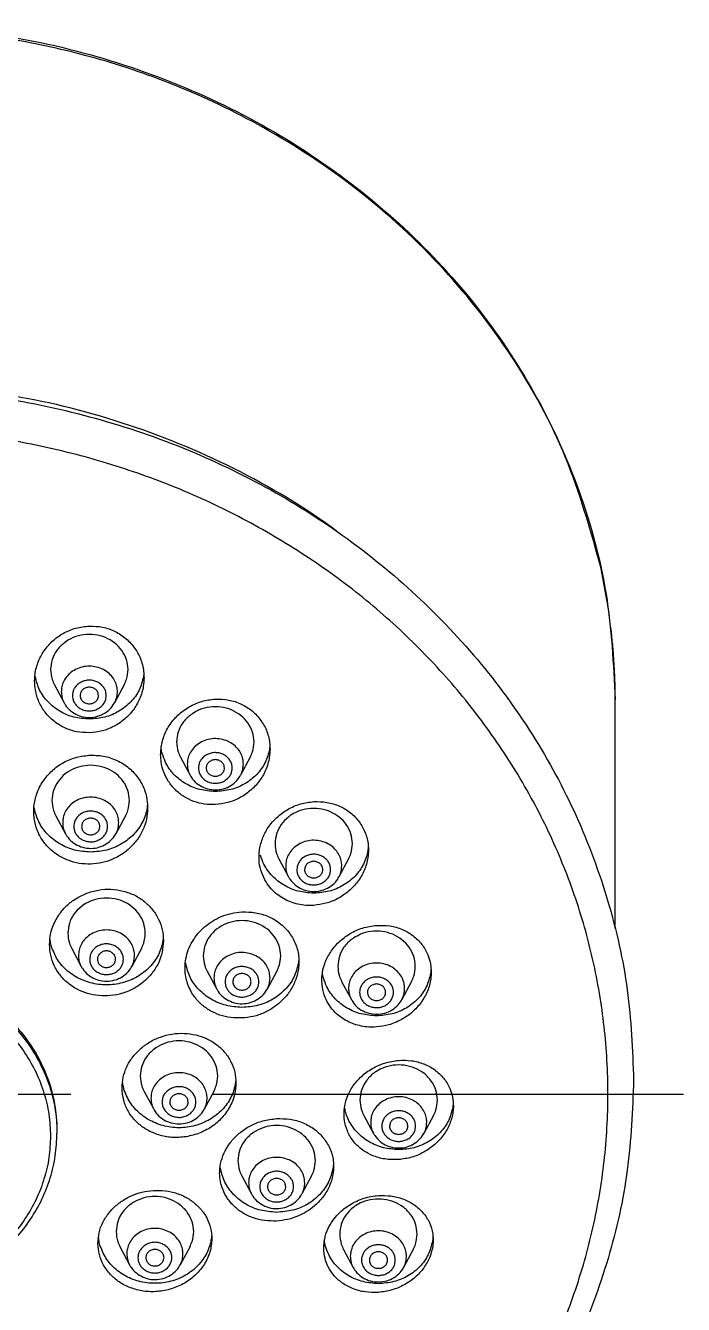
# Model space of a CAD drawing. Header units: millimetres. Extents: x 0 to 420, y 0 to 594.
# Drawn here: x 166.66 to 172.43, y 255.16 to 266.38 of the extents above; entities that cross this region are included whole.
import ezdxf

# ---------------------------------------------------------------- set-up
doc = ezdxf.new("R2010")
doc.units = ezdxf.units.MM
doc.header["$MEASUREMENT"] = 0
doc.linetypes.add('CENTER', pattern=[2, 1.25, -0.25, 0.25, -0.25])
for name, color, linetype in [('CL', 1, 'CENTER'), ('D', 2, 'Continuous'), ('DWG', 7, 'Continuous')]:
    doc.layers.add(name, color=color, linetype=linetype)

msp = doc.modelspace()

# ---------------------------------------------------------------- linework, layer by layer
at = {"layer": 'CL', "ltscale": 5}
msp.add_line((158.305, 257.01), (172.432, 257.01), dxfattribs=at)
at = {"layer": 'D'}
for p, q in [((166.911, 260.599), (166.996, 260.442)), ((167.523, 260.599), (167.439, 260.442)), ((167.137, 260.505), (167.138, 260.497)), ((167.297, 260.497), (167.297, 260.505)), ((168.017, 259.964), (168.102, 259.806)), ((168.629, 259.964), (168.545, 259.806)), ((168.243, 259.87), (168.244, 259.862)), ((168.403, 259.862), (168.403, 259.87)), ((166.923, 259.45), (167.007, 259.293)), ((167.149, 259.357), (167.15, 259.348)), ((167.308, 259.348), (167.309, 259.357)), ((167.535, 259.45), (167.451, 259.293)), ((168.881, 259.072), (168.965, 258.915)), ((169.493, 259.072), (169.408, 258.915)), ((169.107, 258.978), (169.107, 258.97)), ((169.266, 258.97), (169.267, 258.978)), ((167.062, 258.286), (167.146, 258.128)), ((167.674, 258.286), (167.589, 258.128)), ((167.288, 258.192), (167.288, 258.184)), ((167.447, 258.184), (167.448, 258.192)), ((168.251, 258.088), (168.335, 257.931)), ((168.863, 258.088), (168.779, 257.931)), ((168.477, 257.994), (168.478, 257.986)), ((168.636, 257.986), (168.637, 257.994)), ((169.432, 257.996), (169.517, 257.838)), ((169.658, 257.902), (169.659, 257.894)), ((169.818, 257.894), (169.818, 257.902)), ((170.044, 257.996), (169.96, 257.838)), ((167.698, 257.033), (167.783, 256.876)), ((168.31, 257.033), (168.226, 256.876)), ((167.924, 256.94), (167.925, 256.931)), ((168.084, 256.931), (168.084, 256.94)), ((169.627, 256.822), (169.711, 256.665)), ((170.239, 256.822), (170.154, 256.665)), ((166.933, 256.689), (166.933, 256.667)), ((169.853, 256.729), (169.853, 256.72)), ((170.012, 256.72), (170.013, 256.729)), ((168.556, 256.291), (168.64, 256.134)), ((169.167, 256.291), (169.083, 256.134)), ((168.781, 256.197), (168.782, 256.189)), ((168.941, 256.189), (168.941, 256.197)), ((167.487, 255.668), (167.571, 255.511)), ((168.098, 255.668), (168.014, 255.511)), ((167.713, 255.574), (167.713, 255.566)), ((167.872, 255.566), (167.873, 255.574)), ((169.449, 255.647), (169.533, 255.489)), ((169.675, 255.553), (169.675, 255.545)), ((169.834, 255.545), (169.835, 255.553)), ((170.061, 255.647), (169.976, 255.489))]:
    msp.add_line(p, q, dxfattribs=at)
for points in [[(166.737, 260.632), (166.738, 260.665), (166.761, 260.779), (166.812, 260.885), (166.889, 260.978), (166.987, 261.05), (167.099, 261.097), (167.217, 261.115)], [(167.557, 260.734), (167.543, 260.82), (167.503, 260.9), (167.44, 260.966), (167.359, 261.014), (167.266, 261.039), (167.169, 261.039), (167.076, 261.014), (166.995, 260.966), (166.931, 260.9), (166.891, 260.82), (166.877, 260.734)], [(167.217, 261.115), (167.334, 261.105), (167.444, 261.067), (167.54, 261.003), (167.617, 260.918), (167.67, 260.817), (167.695, 260.703), (167.697, 260.662)], [(166.877, 260.734), (166.891, 260.647), (166.911, 260.599)], [(167.464, 260.539), (167.459, 260.583), (167.442, 260.631), (167.411, 260.677), (167.367, 260.717), (167.312, 260.745), (167.25, 260.76), (167.187, 260.761), (167.125, 260.746), (167.07, 260.718), (167.025, 260.679), (166.993, 260.632), (166.976, 260.584), (166.971, 260.539)], [(167.523, 260.599), (167.543, 260.647), (167.557, 260.734)], [(167.696, 260.701), (167.692, 260.672)], [(167.217, 260.179), (167.106, 260.188), (167.001, 260.222), (166.907, 260.28), (166.83, 260.358), (166.775, 260.45), (166.744, 260.554), (166.737, 260.632)], [(167.217, 260.299), (167.082, 260.316), (166.958, 260.368), (166.855, 260.449), (166.781, 260.553), (166.742, 260.672)], [(167.366, 260.505), (167.363, 260.532), (167.352, 260.561), (167.334, 260.588), (167.307, 260.612), (167.274, 260.629), (167.237, 260.639), (167.199, 260.639), (167.162, 260.63), (167.129, 260.613), (167.101, 260.589), (167.082, 260.561), (167.072, 260.532), (167.069, 260.505)], [(167.692, 260.672), (167.654, 260.553), (167.58, 260.449), (167.477, 260.368), (167.352, 260.316), (167.217, 260.299)], [(167.697, 260.662), (167.691, 260.587), (167.658, 260.475), (167.601, 260.378), (167.525, 260.297), (167.434, 260.236), (167.33, 260.195), (167.217, 260.179)], [(166.971, 260.539), (166.976, 260.495), (166.993, 260.447), (166.996, 260.442)], [(167.069, 260.505), (167.072, 260.479), (167.082, 260.45), (167.101, 260.422), (167.127, 260.398), (167.16, 260.381), (167.197, 260.372), (167.236, 260.372), (167.273, 260.381), (167.306, 260.398), (167.333, 260.421), (167.352, 260.449), (167.363, 260.478), (167.366, 260.505)], [(167.297, 260.505), (167.291, 260.533), (167.274, 260.557), (167.248, 260.572), (167.217, 260.578), (167.187, 260.572), (167.161, 260.557), (167.143, 260.533), (167.137, 260.505)], [(167.138, 260.497), (167.143, 260.478), (167.161, 260.454), (167.187, 260.438), (167.217, 260.433), (167.248, 260.438), (167.274, 260.454), (167.291, 260.478), (167.297, 260.497)], [(167.439, 260.442), (167.441, 260.446), (167.458, 260.494), (167.464, 260.539)], [(166.996, 260.442), (167.008, 260.421), (167.054, 260.371), (167.115, 260.334), (167.184, 260.315), (167.255, 260.316), (167.323, 260.336), (167.382, 260.372), (167.427, 260.423), (167.439, 260.442)], [(167.843, 259.987), (167.845, 260.025), (167.867, 260.134), (167.918, 260.24), (167.995, 260.333), (168.093, 260.406), (168.205, 260.454), (168.323, 260.474)], [(168.663, 260.098), (168.649, 260.185), (168.609, 260.265), (168.546, 260.331), (168.464, 260.379), (168.372, 260.403), (168.275, 260.403), (168.182, 260.379), (168.125, 260.349)], [(168.323, 260.474), (168.44, 260.466), (168.55, 260.43), (168.646, 260.37), (168.723, 260.287), (168.776, 260.189), (168.801, 260.078), (168.803, 260.035)], [(168.125, 260.349), (168.101, 260.331), (168.037, 260.265), (167.997, 260.185), (167.983, 260.098)], [(167.857, 259.996), (167.848, 260.036), (167.847, 260.045)], [(167.983, 260.098), (167.997, 260.012), (168.017, 259.964)], [(168.569, 259.904), (168.565, 259.948), (168.548, 259.996), (168.517, 260.042), (168.472, 260.082), (168.418, 260.11), (168.356, 260.125), (168.293, 260.126), (168.231, 260.111), (168.176, 260.083), (168.131, 260.044), (168.099, 259.997), (168.082, 259.949), (168.077, 259.904)], [(168.802, 260.068), (168.798, 260.036), (168.76, 259.918), (168.686, 259.813), (168.583, 259.732), (168.458, 259.681), (168.323, 259.663)], [(168.803, 260.035), (168.797, 259.963), (168.764, 259.85), (168.705, 259.75), (168.626, 259.668), (168.533, 259.606), (168.43, 259.566), (168.323, 259.549)], [(168.629, 259.964), (168.649, 260.012), (168.663, 260.098)], [(166.729, 259.489), (166.731, 259.535), (166.757, 259.646), (166.811, 259.754), (166.891, 259.846), (166.991, 259.918), (167.107, 259.964), (167.229, 259.983)], [(167.229, 259.983), (167.355, 259.971), (167.474, 259.929), (167.577, 259.859), (167.655, 259.768), (167.705, 259.667), (167.726, 259.569), (167.729, 259.52)], [(168.323, 259.549), (168.228, 259.553), (168.134, 259.577), (168.047, 259.619), (167.972, 259.679), (167.913, 259.751), (167.871, 259.833), (167.848, 259.924), (167.843, 259.987)], [(168.323, 259.663), (168.188, 259.681), (168.064, 259.732), (167.96, 259.813), (167.887, 259.918), (167.857, 259.996)], [(168.472, 259.87), (168.469, 259.897), (168.458, 259.925), (168.44, 259.953), (168.413, 259.977), (168.38, 259.994), (168.343, 260.003), (168.305, 260.004), (168.268, 259.995), (168.234, 259.978), (168.207, 259.954), (168.188, 259.926), (168.178, 259.897), (168.175, 259.87)], [(168.403, 259.87), (168.397, 259.898), (168.38, 259.921), (168.354, 259.937), (168.323, 259.943), (168.293, 259.937), (168.267, 259.921), (168.249, 259.898), (168.243, 259.87)], [(167.569, 259.585), (167.555, 259.672), (167.515, 259.752), (167.452, 259.818), (167.37, 259.865), (167.277, 259.89), (167.181, 259.89), (167.088, 259.865), (167.006, 259.818), (166.943, 259.752), (166.903, 259.672), (166.889, 259.585)], [(168.077, 259.904), (168.082, 259.86), (168.099, 259.812), (168.102, 259.807)], [(168.102, 259.806), (168.114, 259.786), (168.16, 259.735), (168.221, 259.699), (168.29, 259.68), (168.361, 259.681), (168.429, 259.7), (168.488, 259.737), (168.533, 259.787), (168.545, 259.806)], [(168.175, 259.87), (168.178, 259.844), (168.188, 259.815), (168.207, 259.787), (168.233, 259.763), (168.266, 259.746), (168.303, 259.737), (168.342, 259.737), (168.379, 259.745), (168.412, 259.762), (168.439, 259.786), (168.458, 259.814), (168.468, 259.843), (168.472, 259.87)], [(168.244, 259.862), (168.249, 259.842), (168.267, 259.819), (168.293, 259.803), (168.323, 259.798), (168.354, 259.803), (168.38, 259.819), (168.397, 259.842), (168.403, 259.862)], [(168.545, 259.807), (168.547, 259.811), (168.564, 259.859), (168.569, 259.904)], [(166.889, 259.585), (166.903, 259.498), (166.923, 259.45)], [(167.475, 259.391), (167.47, 259.435), (167.454, 259.482), (167.423, 259.529), (167.378, 259.568), (167.323, 259.597), (167.262, 259.612), (167.199, 259.612), (167.137, 259.598), (167.082, 259.57), (167.037, 259.53), (167.005, 259.484), (166.988, 259.436), (166.983, 259.391)], [(167.535, 259.45), (167.555, 259.498), (167.569, 259.585)], [(167.229, 259.027), (167.129, 259.033), (167.03, 259.06), (166.94, 259.106), (166.866, 259.165), (166.806, 259.236), (166.76, 259.325), (166.733, 259.427), (166.729, 259.489)], [(166.743, 259.478), (166.734, 259.521)], [(167.229, 259.132), (167.088, 259.15), (166.959, 259.204), (166.851, 259.288), (166.774, 259.397), (166.743, 259.478)], [(167.377, 259.357), (167.374, 259.383), (167.364, 259.412), (167.346, 259.44), (167.319, 259.464), (167.286, 259.481), (167.249, 259.49), (167.211, 259.49), (167.174, 259.482), (167.14, 259.465), (167.113, 259.441), (167.094, 259.413), (167.084, 259.384), (167.081, 259.357)], [(167.728, 259.554), (167.724, 259.521), (167.684, 259.397), (167.607, 259.288), (167.499, 259.204), (167.37, 259.15), (167.229, 259.132)], [(167.729, 259.52), (167.726, 259.47), (167.704, 259.369), (167.659, 259.274), (167.594, 259.19), (167.516, 259.122), (167.427, 259.072), (167.331, 259.04), (167.229, 259.027)], [(168.707, 259.089), (168.71, 259.143), (168.736, 259.247), (168.787, 259.347), (168.863, 259.435), (168.959, 259.506), (169.07, 259.554), (169.187, 259.575)], [(169.527, 259.207), (169.513, 259.293), (169.473, 259.373), (169.41, 259.439), (169.328, 259.487), (169.235, 259.512), (169.138, 259.512), (169.046, 259.487), (168.987, 259.456)], [(169.187, 259.575), (169.304, 259.568), (169.414, 259.535), (169.51, 259.477), (169.586, 259.397), (169.639, 259.302), (169.665, 259.195), (169.667, 259.15)], [(166.983, 259.391), (166.988, 259.346), (167.005, 259.299), (167.007, 259.293)], [(167.081, 259.357), (167.084, 259.33), (167.094, 259.302), (167.112, 259.274), (167.139, 259.25), (167.172, 259.233), (167.209, 259.224), (167.247, 259.223), (167.284, 259.232), (167.318, 259.249), (167.345, 259.273), (167.364, 259.301), (167.374, 259.33), (167.377, 259.357)], [(167.309, 259.357), (167.303, 259.385), (167.286, 259.408), (167.26, 259.424), (167.229, 259.429), (167.198, 259.424), (167.172, 259.408), (167.155, 259.385), (167.149, 259.357)], [(167.451, 259.293), (167.453, 259.297), (167.47, 259.345), (167.475, 259.391)], [(168.987, 259.456), (168.964, 259.439), (168.901, 259.373), (168.861, 259.293), (168.847, 259.207)], [(167.007, 259.293), (167.02, 259.273), (167.066, 259.222), (167.127, 259.186), (167.196, 259.167), (167.267, 259.167), (167.335, 259.187), (167.394, 259.224), (167.439, 259.274), (167.451, 259.293)], [(167.15, 259.348), (167.155, 259.329), (167.172, 259.306), (167.198, 259.29), (167.229, 259.284), (167.26, 259.29), (167.286, 259.306), (167.303, 259.329), (167.308, 259.348)], [(168.847, 259.207), (168.861, 259.12), (168.881, 259.072)], [(169.433, 259.012), (169.428, 259.056), (169.411, 259.104), (169.38, 259.15), (169.336, 259.19), (169.281, 259.218), (169.22, 259.233), (169.156, 259.234), (169.095, 259.219), (169.04, 259.191), (168.995, 259.152), (168.963, 259.105), (168.946, 259.057), (168.941, 259.012)], [(169.666, 259.179), (169.662, 259.145), (169.623, 259.026), (169.55, 258.922), (169.446, 258.841), (169.322, 258.789), (169.187, 258.771)], [(169.667, 259.15), (169.662, 259.083), (169.63, 258.972), (169.572, 258.872), (169.492, 258.788), (169.397, 258.724), (169.293, 258.683), (169.187, 258.665)], [(169.493, 259.072), (169.513, 259.12), (169.527, 259.207)], [(169.187, 258.665), (169.117, 258.665), (169.048, 258.675), (168.983, 258.695), (168.922, 258.724), (168.866, 258.761), (168.814, 258.81), (168.768, 258.871), (168.731, 258.95), (168.709, 259.042), (168.707, 259.089)], [(169.187, 258.771), (169.052, 258.789), (168.927, 258.841), (168.824, 258.922), (168.75, 259.026), (168.72, 259.104)], [(169.335, 258.978), (169.332, 259.005), (169.322, 259.034), (169.304, 259.061), (169.277, 259.085), (169.244, 259.102), (169.207, 259.112), (169.169, 259.112), (169.131, 259.103), (169.098, 259.086), (169.071, 259.062), (169.052, 259.034), (169.042, 259.005), (169.039, 258.978)], [(169.267, 258.978), (169.261, 259.006), (169.243, 259.03), (169.217, 259.045), (169.187, 259.051), (169.156, 259.045), (169.13, 259.03), (169.113, 259.006), (169.107, 258.978)], [(168.941, 259.012), (168.945, 258.968), (168.962, 258.92), (168.965, 258.915)], [(168.965, 258.915), (168.978, 258.894), (169.024, 258.844), (169.084, 258.807), (169.153, 258.788), (169.225, 258.789), (169.293, 258.809), (169.352, 258.845), (169.397, 258.895), (169.408, 258.915)], [(169.039, 258.978), (169.041, 258.952), (169.052, 258.923), (169.07, 258.895), (169.097, 258.871), (169.13, 258.854), (169.167, 258.845), (169.205, 258.845), (169.242, 258.854), (169.276, 258.871), (169.303, 258.894), (169.322, 258.922), (169.332, 258.951), (169.335, 258.978)], [(169.107, 258.97), (169.113, 258.951), (169.13, 258.927), (169.156, 258.911), (169.187, 258.906), (169.217, 258.911), (169.243, 258.927), (169.261, 258.951), (169.266, 258.97)], [(169.408, 258.915), (169.411, 258.919), (169.428, 258.967), (169.433, 259.012)], [(166.868, 258.322), (166.877, 258.413), (166.905, 258.499), (166.949, 258.58), (167.011, 258.654), (167.092, 258.719), (167.19, 258.769), (167.298, 258.799), (167.407, 258.806), (167.514, 258.79), (167.616, 258.753), (167.703, 258.696), (167.773, 258.625), (167.825, 258.542), (167.857, 258.451), (167.868, 258.355)], [(167.708, 258.42), (167.694, 258.507), (167.654, 258.587), (167.591, 258.653), (167.509, 258.701), (167.416, 258.725), (167.319, 258.725), (167.227, 258.701), (167.145, 258.653), (167.082, 258.587), (167.042, 258.507), (167.028, 258.42)], [(168.057, 258.116), (168.057, 258.122), (168.065, 258.197), (168.086, 258.274), (168.122, 258.349), (168.17, 258.417), (168.229, 258.476), (168.297, 258.526), (168.375, 258.566), (168.462, 258.594), (168.557, 258.608)], [(168.557, 258.608), (168.676, 258.6), (168.788, 258.567), (168.887, 258.509), (168.967, 258.43), (169.025, 258.332), (169.054, 258.222), (169.057, 258.168)], [(168.897, 258.222), (168.883, 258.309), (168.843, 258.389), (168.78, 258.455), (168.698, 258.503), (168.605, 258.528), (168.509, 258.528), (168.416, 258.503), (168.334, 258.455), (168.271, 258.389), (168.231, 258.309), (168.217, 258.222)], [(169.258, 258.008), (169.26, 258.049), (169.283, 258.153), (169.333, 258.252), (169.407, 258.342), (169.503, 258.415), (169.616, 258.465), (169.738, 258.489)], [(169.738, 258.489), (169.855, 258.484), (169.964, 258.453), (170.059, 258.398), (170.136, 258.322), (170.189, 258.23), (170.215, 258.127), (170.218, 258.078)], [(167.868, 258.355), (167.856, 258.255), (167.823, 258.159), (167.768, 258.071), (167.696, 257.996), (167.608, 257.936), (167.509, 257.894), (167.403, 257.873), (167.3, 257.873), (167.201, 257.892), (167.109, 257.93), (167.027, 257.985), (166.96, 258.055), (166.909, 258.136), (166.878, 258.227), (166.868, 258.322)], [(166.877, 258.334), (166.871, 258.372)], [(167.028, 258.42), (167.042, 258.334), (167.062, 258.286)], [(167.614, 258.226), (167.609, 258.27), (167.592, 258.318), (167.561, 258.364), (167.517, 258.404), (167.462, 258.432), (167.401, 258.447), (167.337, 258.447), (167.276, 258.433), (167.221, 258.405), (167.176, 258.366), (167.144, 258.319), (167.127, 258.271), (167.122, 258.226)], [(167.674, 258.286), (167.694, 258.334), (167.708, 258.42)], [(167.866, 258.377), (167.859, 258.334)], [(169.538, 258.379), (169.516, 258.363), (169.452, 258.297), (169.412, 258.217), (169.398, 258.13)], [(170.078, 258.13), (170.065, 258.217), (170.024, 258.297), (169.961, 258.363), (169.88, 258.411), (169.787, 258.435), (169.69, 258.435), (169.597, 258.411), (169.538, 258.379)], [(166.888, 258.293), (166.877, 258.334)], [(167.859, 258.334), (167.848, 258.293), (167.788, 258.175), (167.695, 258.078), (167.576, 258.008), (167.439, 257.972), (167.297, 257.972), (167.16, 258.008), (167.04, 258.078), (166.947, 258.175), (166.888, 258.293)], [(167.516, 258.192), (167.513, 258.219), (167.503, 258.247), (167.485, 258.275), (167.458, 258.299), (167.425, 258.316), (167.388, 258.325), (167.35, 258.326), (167.312, 258.317), (167.279, 258.3), (167.252, 258.276), (167.233, 258.248), (167.223, 258.219), (167.22, 258.192)], [(167.448, 258.192), (167.442, 258.22), (167.424, 258.243), (167.398, 258.259), (167.368, 258.265), (167.337, 258.259), (167.311, 258.243), (167.294, 258.22), (167.288, 258.192)], [(168.803, 258.028), (168.798, 258.072), (168.782, 258.12), (168.751, 258.166), (168.706, 258.206), (168.651, 258.234), (168.59, 258.249), (168.527, 258.25), (168.465, 258.235), (168.41, 258.207), (168.365, 258.168), (168.333, 258.121), (168.316, 258.073), (168.311, 258.028)], [(165.333, 258.139), (165.645, 258.111), (165.945, 258.029), (166.222, 257.895), (166.464, 257.715), (166.663, 257.495), (166.811, 257.244), (166.902, 256.972), (166.931, 256.753)], [(167.122, 258.226), (167.126, 258.182), (167.143, 258.134), (167.146, 258.129)], [(167.146, 258.128), (167.159, 258.108), (167.205, 258.057), (167.265, 258.021), (167.334, 258.002), (167.406, 258.003), (167.474, 258.022), (167.533, 258.059), (167.578, 258.109), (167.589, 258.128)], [(167.22, 258.192), (167.222, 258.166), (167.233, 258.137), (167.251, 258.109), (167.278, 258.085), (167.311, 258.068), (167.348, 258.059), (167.386, 258.059), (167.423, 258.067), (167.457, 258.084), (167.484, 258.108), (167.503, 258.136), (167.513, 258.165), (167.516, 258.192)], [(167.288, 258.184), (167.294, 258.164), (167.311, 258.141), (167.337, 258.125), (167.368, 258.12), (167.398, 258.125), (167.424, 258.141), (167.442, 258.164), (167.447, 258.184)], [(167.589, 258.129), (167.592, 258.133), (167.609, 258.181), (167.614, 258.226)], [(168.557, 257.769), (168.416, 257.788), (168.287, 257.841), (168.179, 257.926), (168.102, 258.034), (168.062, 258.158)], [(168.217, 258.222), (168.231, 258.136), (168.251, 258.088)], [(168.705, 257.994), (168.702, 258.021), (168.692, 258.049), (168.674, 258.077), (168.647, 258.101), (168.614, 258.118), (168.577, 258.127), (168.539, 258.128), (168.502, 258.119), (168.468, 258.102), (168.441, 258.078), (168.422, 258.05), (168.412, 258.021), (168.409, 257.994)], [(169.057, 258.168), (169.053, 258.108), (169.024, 258.002), (168.976, 257.91), (168.914, 257.835), (168.838, 257.772), (168.751, 257.723), (168.656, 257.691), (168.557, 257.677)], [(169.052, 258.158), (169.012, 258.034), (168.935, 257.926), (168.827, 257.841), (168.698, 257.788), (168.557, 257.769)], [(168.863, 258.088), (168.883, 258.136), (168.897, 258.222)], [(169.056, 258.195), (169.052, 258.158)], [(169.398, 258.13), (169.412, 258.043), (169.432, 257.996)], [(169.985, 257.936), (169.98, 257.98), (169.963, 258.028), (169.932, 258.074), (169.888, 258.113), (169.833, 258.142), (169.771, 258.157), (169.708, 258.157), (169.646, 258.143), (169.591, 258.115), (169.546, 258.076), (169.515, 258.029), (169.497, 257.981), (169.492, 257.936)], [(170.044, 257.996), (170.065, 258.043), (170.078, 258.13)], [(163.749, 256.87), (163.792, 257.057), (163.865, 257.244), (163.965, 257.42), (164.091, 257.581), (164.24, 257.726), (164.41, 257.851), (164.596, 257.954), (164.797, 258.033), (165.007, 258.087), (165.223, 258.114), (165.442, 258.114), (165.658, 258.087), (165.869, 258.033), (166.069, 257.954), (166.256, 257.851), (166.425, 257.726), (166.575, 257.581), (166.7, 257.42), (166.801, 257.244), (166.874, 257.057), (166.918, 256.864), (166.93, 256.753)], [(163.79, 256.642), (163.804, 256.832), (163.846, 257.018), (163.917, 257.198), (164.014, 257.368), (164.135, 257.524), (164.279, 257.664), (164.442, 257.784), (164.623, 257.883), (164.816, 257.959), (165.019, 258.011), (165.227, 258.037), (165.438, 258.037), (165.647, 258.011), (165.85, 257.96), (166.043, 257.884), (166.223, 257.784), (166.387, 257.664), (166.531, 257.524), (166.652, 257.368), (166.749, 257.198), (166.819, 257.018), (166.862, 256.832), (166.876, 256.642)], [(168.557, 257.677), (168.458, 257.681), (168.363, 257.703), (168.275, 257.743), (168.199, 257.798), (168.137, 257.868), (168.091, 257.948), (168.064, 258.037), (168.057, 258.116)], [(168.311, 258.028), (168.316, 257.984), (168.333, 257.936), (168.335, 257.931)], [(168.637, 257.994), (168.631, 258.022), (168.614, 258.046), (168.588, 258.061), (168.557, 258.067), (168.526, 258.061), (168.5, 258.046), (168.483, 258.022), (168.477, 257.994)], [(168.779, 257.931), (168.781, 257.935), (168.798, 257.983), (168.803, 258.028)], [(169.272, 258.028), (169.263, 258.069)], [(169.738, 257.695), (169.603, 257.713), (169.479, 257.764), (169.376, 257.845), (169.302, 257.95), (169.272, 258.028)], [(169.887, 257.902), (169.884, 257.929), (169.874, 257.957), (169.855, 257.985), (169.828, 258.009), (169.795, 258.026), (169.758, 258.035), (169.72, 258.035), (169.683, 258.027), (169.65, 258.01), (169.623, 257.986), (169.604, 257.958), (169.593, 257.929), (169.59, 257.902)], [(170.218, 258.078), (170.214, 258.02), (170.185, 257.913), (170.129, 257.814), (170.05, 257.727), (169.953, 257.661), (169.846, 257.617), (169.738, 257.598)], [(170.213, 258.068), (170.175, 257.95), (170.101, 257.845), (169.998, 257.764), (169.874, 257.713), (169.738, 257.695)], [(170.217, 258.104), (170.213, 258.068)], [(168.335, 257.931), (168.348, 257.91), (168.394, 257.859), (168.455, 257.823), (168.524, 257.804), (168.595, 257.805), (168.663, 257.825), (168.722, 257.861), (168.767, 257.911), (168.779, 257.931)], [(168.409, 257.994), (168.412, 257.968), (168.422, 257.939), (168.44, 257.911), (168.467, 257.887), (168.5, 257.87), (168.537, 257.861), (168.575, 257.861), (168.612, 257.87), (168.646, 257.887), (168.673, 257.91), (168.692, 257.938), (168.702, 257.967), (168.705, 257.994)], [(168.478, 257.986), (168.483, 257.967), (168.5, 257.943), (168.526, 257.927), (168.557, 257.922), (168.588, 257.927), (168.614, 257.943), (168.631, 257.967), (168.636, 257.986)], [(169.738, 257.598), (169.671, 257.597), (169.605, 257.606), (169.542, 257.623), (169.483, 257.648), (169.428, 257.681), (169.375, 257.726), (169.327, 257.784), (169.287, 257.858), (169.263, 257.949), (169.258, 258.008)], [(169.492, 257.936), (169.497, 257.892), (169.514, 257.844), (169.517, 257.839)], [(169.59, 257.902), (169.593, 257.876), (169.603, 257.847), (169.622, 257.819), (169.648, 257.795), (169.681, 257.778), (169.718, 257.769), (169.757, 257.769), (169.794, 257.777), (169.827, 257.794), (169.854, 257.818), (169.873, 257.846), (169.884, 257.875), (169.887, 257.902)], [(169.818, 257.902), (169.812, 257.93), (169.795, 257.953), (169.769, 257.969), (169.738, 257.975), (169.708, 257.969), (169.682, 257.953), (169.664, 257.93), (169.658, 257.902)], [(169.96, 257.839), (169.962, 257.843), (169.98, 257.891), (169.985, 257.936)], [(169.517, 257.838), (169.529, 257.818), (169.575, 257.767), (169.636, 257.731), (169.705, 257.712), (169.776, 257.713), (169.844, 257.732), (169.903, 257.769), (169.948, 257.819), (169.96, 257.838)], [(169.659, 257.894), (169.664, 257.874), (169.682, 257.851), (169.708, 257.835), (169.738, 257.83), (169.769, 257.835), (169.795, 257.851), (169.812, 257.874), (169.818, 257.894)], [(167.504, 257.064), (167.515, 257.157), (167.545, 257.247), (167.595, 257.33), (167.663, 257.404), (167.746, 257.465), (167.841, 257.51), (167.944, 257.536), (168.049, 257.542), (168.152, 257.528), (168.249, 257.494), (168.336, 257.442), (168.407, 257.374), (168.46, 257.293), (168.493, 257.203), (168.504, 257.108)], [(168.344, 257.168), (168.33, 257.255), (168.29, 257.335), (168.227, 257.401), (168.145, 257.448), (168.053, 257.473), (167.956, 257.473), (167.863, 257.448), (167.782, 257.401), (167.718, 257.335), (167.678, 257.255), (167.664, 257.168)], [(169.453, 256.834), (169.456, 256.882), (169.481, 256.983), (169.531, 257.078), (169.606, 257.164), (169.7, 257.233), (169.811, 257.282), (169.933, 257.305)], [(170.273, 256.957), (170.259, 257.044), (170.219, 257.123), (170.156, 257.19), (170.074, 257.237), (169.981, 257.262), (169.884, 257.262), (169.792, 257.237), (169.732, 257.205)], [(169.933, 257.305), (170.045, 257.302), (170.153, 257.274), (170.249, 257.222), (170.327, 257.148), (170.382, 257.059), (170.409, 256.958), (170.413, 256.907)], [(167.513, 257.082), (167.507, 257.117)], [(167.664, 257.168), (167.678, 257.081), (167.698, 257.033)], [(168.251, 256.974), (168.246, 257.018), (168.229, 257.065), (168.198, 257.112), (168.154, 257.151), (168.099, 257.18), (168.037, 257.195), (167.974, 257.195), (167.912, 257.181), (167.857, 257.153), (167.812, 257.113), (167.78, 257.067), (167.763, 257.019), (167.758, 256.974)], [(168.31, 257.033), (168.33, 257.081), (168.344, 257.168)], [(168.502, 257.124), (168.495, 257.082)], [(169.732, 257.205), (169.71, 257.19), (169.647, 257.123), (169.607, 257.044), (169.593, 256.957)], [(168.504, 257.108), (168.488, 256.99), (168.438, 256.878), (168.362, 256.782), (168.263, 256.706), (168.144, 256.654), (168.018, 256.63), (167.897, 256.635), (167.786, 256.666), (167.692, 256.716), (167.616, 256.781), (167.557, 256.861), (167.519, 256.955), (167.504, 257.064)], [(167.524, 257.04), (167.513, 257.082)], [(168.495, 257.082), (168.484, 257.04), (168.425, 256.923), (168.332, 256.826), (168.212, 256.756), (168.075, 256.719), (167.933, 256.719), (167.797, 256.756), (167.677, 256.826), (167.584, 256.923), (167.524, 257.04)], [(168.153, 256.94), (168.15, 256.966), (168.139, 256.995), (168.121, 257.023), (168.094, 257.047), (168.061, 257.064), (168.024, 257.073), (167.986, 257.073), (167.949, 257.064), (167.915, 257.047), (167.888, 257.024), (167.869, 256.996), (167.859, 256.967), (167.856, 256.94)], [(168.084, 256.94), (168.078, 256.968), (168.061, 256.991), (168.035, 257.007), (168.004, 257.012), (167.974, 257.007), (167.948, 256.991), (167.93, 256.968), (167.924, 256.94)], [(167.758, 256.974), (167.763, 256.929), (167.78, 256.882), (167.783, 256.876)], [(167.856, 256.94), (167.859, 256.913), (167.869, 256.885), (167.888, 256.857), (167.914, 256.833), (167.947, 256.816), (167.984, 256.807), (168.023, 256.806), (168.06, 256.815), (168.093, 256.832), (168.12, 256.856), (168.139, 256.884), (168.15, 256.913), (168.153, 256.94)], [(167.925, 256.931), (167.93, 256.912), (167.948, 256.888), (167.974, 256.873), (168.004, 256.867), (168.035, 256.873), (168.061, 256.888), (168.078, 256.912), (168.084, 256.931)], [(168.226, 256.876), (168.228, 256.88), (168.245, 256.928), (168.251, 256.974)], [(169.466, 256.854), (169.458, 256.894)], [(169.593, 256.957), (169.607, 256.87), (169.627, 256.822)], [(170.179, 256.762), (170.174, 256.807), (170.157, 256.854), (170.126, 256.9), (170.082, 256.94), (170.027, 256.969), (169.966, 256.984), (169.902, 256.984), (169.841, 256.97), (169.786, 256.941), (169.741, 256.902), (169.709, 256.856), (169.692, 256.808), (169.687, 256.762)], [(170.413, 256.907), (170.409, 256.853), (170.381, 256.749), (170.327, 256.652), (170.249, 256.567), (170.153, 256.5), (170.045, 256.455), (169.933, 256.435)], [(170.408, 256.895), (170.369, 256.776), (170.296, 256.672), (170.192, 256.591), (170.068, 256.539), (169.933, 256.522)], [(170.239, 256.822), (170.259, 256.87), (170.273, 256.957)], [(170.412, 256.932), (170.408, 256.895)], [(167.783, 256.876), (167.795, 256.856), (167.841, 256.805), (167.902, 256.768), (167.971, 256.75), (168.042, 256.75), (168.11, 256.77), (168.169, 256.807), (168.214, 256.857), (168.226, 256.876)], [(168.361, 256.316), (168.363, 256.353), (168.382, 256.445), (168.42, 256.531), (168.477, 256.61), (168.55, 256.678), (168.637, 256.734), (168.74, 256.774), (168.861, 256.794)], [(168.861, 256.794), (168.978, 256.789), (169.093, 256.757), (169.196, 256.698), (169.277, 256.618), (169.334, 256.519), (169.36, 256.41), (169.361, 256.374)], [(169.933, 256.435), (169.811, 256.44), (169.701, 256.471), (169.606, 256.526), (169.532, 256.6), (169.482, 256.687), (169.456, 256.782), (169.453, 256.834)], [(169.479, 256.814), (169.466, 256.854)], [(169.933, 256.522), (169.798, 256.539), (169.673, 256.591), (169.57, 256.672), (169.496, 256.776), (169.479, 256.814)], [(170.081, 256.729), (170.078, 256.755), (170.068, 256.784), (170.05, 256.812), (170.023, 256.835), (169.99, 256.853), (169.953, 256.862), (169.915, 256.862), (169.877, 256.853), (169.844, 256.836), (169.817, 256.813), (169.798, 256.785), (169.788, 256.756), (169.785, 256.729)], [(170.013, 256.729), (170.007, 256.756), (169.989, 256.78), (169.963, 256.796), (169.933, 256.801), (169.902, 256.796), (169.876, 256.78), (169.859, 256.756), (169.853, 256.729)], [(163.733, 256.667), (163.748, 256.469), (163.792, 256.275), (163.865, 256.088), (163.965, 255.911), (164.091, 255.749), (164.24, 255.603), (164.41, 255.478), (164.597, 255.374), (164.797, 255.295), (165.008, 255.242), (165.225, 255.215), (165.443, 255.215), (165.66, 255.242), (165.87, 255.296), (166.071, 255.375), (166.257, 255.479), (166.426, 255.604), (166.575, 255.749), (166.701, 255.912), (166.801, 256.088), (166.874, 256.275), (166.918, 256.469), (166.933, 256.667)], [(166.93, 256.753), (166.933, 256.689)], [(166.931, 256.753), (166.933, 256.689)], [(166.933, 256.689), (166.933, 256.667)], [(169.201, 256.426), (169.188, 256.512), (169.147, 256.592), (169.084, 256.658), (169.003, 256.706), (168.91, 256.731), (168.813, 256.731), (168.72, 256.706), (168.639, 256.658), (168.575, 256.592), (168.535, 256.512), (168.521, 256.426)], [(169.687, 256.762), (169.691, 256.718), (169.708, 256.671), (169.711, 256.665)], [(169.711, 256.665), (169.724, 256.645), (169.77, 256.594), (169.83, 256.557), (169.899, 256.539), (169.971, 256.539), (170.039, 256.559), (170.098, 256.596), (170.143, 256.646), (170.154, 256.665)], [(169.785, 256.729), (169.787, 256.702), (169.798, 256.673), (169.816, 256.646), (169.843, 256.622), (169.876, 256.604), (169.913, 256.595), (169.951, 256.595), (169.988, 256.604), (170.022, 256.621), (170.049, 256.645), (170.068, 256.673), (170.078, 256.701), (170.081, 256.729)], [(169.853, 256.72), (169.859, 256.701), (169.876, 256.677), (169.902, 256.662), (169.933, 256.656), (169.963, 256.662), (169.989, 256.677), (170.007, 256.701), (170.012, 256.72)], [(170.154, 256.665), (170.157, 256.669), (170.174, 256.717), (170.179, 256.762)], [(166.876, 256.642), (166.862, 256.452), (166.819, 256.265), (166.749, 256.085), (166.652, 255.915), (166.531, 255.759), (166.387, 255.62), (166.224, 255.499), (166.043, 255.4), (165.85, 255.324), (165.647, 255.272), (165.439, 255.246), (165.228, 255.246), (165.019, 255.272), (164.816, 255.324), (164.623, 255.4), (164.442, 255.499), (164.279, 255.62), (164.135, 255.759), (164.014, 255.915), (163.917, 256.085), (163.846, 256.265), (163.804, 256.452), (163.79, 256.642)], [(169.108, 256.231), (169.103, 256.275), (169.086, 256.323), (169.055, 256.369), (169.011, 256.409), (168.956, 256.437), (168.894, 256.452), (168.831, 256.453), (168.769, 256.438), (168.714, 256.41), (168.669, 256.371), (168.638, 256.324), (168.62, 256.276), (168.615, 256.231)], [(168.861, 255.972), (168.721, 255.991), (168.591, 256.044), (168.484, 256.129), (168.407, 256.237), (168.366, 256.361)], [(168.521, 256.426), (168.535, 256.339), (168.556, 256.291)], [(169.01, 256.197), (169.007, 256.224), (168.997, 256.253), (168.978, 256.28), (168.951, 256.304), (168.918, 256.321), (168.881, 256.331), (168.843, 256.331), (168.806, 256.322), (168.773, 256.305), (168.746, 256.281), (168.727, 256.253), (168.716, 256.224), (168.713, 256.197)], [(169.361, 256.374), (169.355, 256.303), (169.324, 256.202), (169.273, 256.114), (169.211, 256.045), (169.14, 255.988), (169.054, 255.942), (168.958, 255.91), (168.861, 255.896)], [(169.356, 256.361), (169.316, 256.237), (169.239, 256.129), (169.132, 256.044), (169.002, 255.991), (168.861, 255.972)], [(169.167, 256.291), (169.188, 256.339), (169.201, 256.426)], [(169.361, 256.399), (169.356, 256.361)], [(168.861, 255.896), (168.757, 255.9), (168.657, 255.923), (168.566, 255.966), (168.49, 256.023), (168.43, 256.094), (168.388, 256.174), (168.365, 256.262), (168.361, 256.316)], [(168.615, 256.231), (168.62, 256.187), (168.637, 256.139), (168.64, 256.134)], [(168.941, 256.197), (168.935, 256.225), (168.918, 256.249), (168.892, 256.264), (168.861, 256.27), (168.831, 256.264), (168.805, 256.249), (168.787, 256.225), (168.781, 256.197)], [(169.083, 256.134), (169.085, 256.138), (169.103, 256.186), (169.108, 256.231)], [(167.293, 255.7), (167.303, 255.791), (167.336, 255.884), (167.389, 255.966), (167.457, 256.036), (167.539, 256.093), (167.629, 256.134), (167.728, 256.158), (167.831, 256.165), (167.935, 256.152), (168.034, 256.119), (168.121, 256.068), (168.193, 256.002), (168.248, 255.923), (168.281, 255.834), (168.293, 255.74)], [(168.133, 255.803), (168.119, 255.889), (168.079, 255.969), (168.015, 256.035), (167.934, 256.083), (167.841, 256.108), (167.744, 256.108), (167.651, 256.083), (167.57, 256.035), (167.506, 255.969), (167.466, 255.889), (167.453, 255.803)], [(168.64, 256.134), (168.652, 256.113), (168.699, 256.063), (168.759, 256.026), (168.828, 256.007), (168.899, 256.008), (168.967, 256.028), (169.026, 256.064), (169.071, 256.114), (169.083, 256.134)], [(168.713, 256.197), (168.716, 256.171), (168.726, 256.142), (168.745, 256.114), (168.771, 256.09), (168.805, 256.073), (168.842, 256.064), (168.88, 256.064), (168.917, 256.073), (168.95, 256.09), (168.977, 256.113), (168.996, 256.141), (169.007, 256.17), (169.01, 256.197)], [(168.782, 256.189), (168.787, 256.17), (168.805, 256.146), (168.831, 256.13), (168.861, 256.125), (168.892, 256.13), (168.918, 256.146), (168.935, 256.17), (168.941, 256.189)], [(169.275, 255.659), (169.283, 255.739), (169.311, 255.825), (169.354, 255.9), (169.404, 255.959), (169.455, 256.005), (169.509, 256.042), (169.566, 256.071), (169.627, 256.095), (169.69, 256.111), (169.755, 256.119)], [(169.755, 256.119), (169.863, 256.116), (169.97, 256.09), (170.066, 256.04), (170.146, 255.969), (170.202, 255.882), (170.231, 255.784), (170.235, 255.73)], [(169.554, 256.03), (169.532, 256.014), (169.469, 255.948), (169.429, 255.868), (169.415, 255.781)], [(170.095, 255.781), (170.081, 255.868), (170.041, 255.948), (169.977, 256.014), (169.896, 256.062), (169.803, 256.086), (169.706, 256.086), (169.614, 256.062), (169.554, 256.03)], [(167.453, 255.803), (167.466, 255.716), (167.487, 255.668)], [(168.039, 255.608), (168.034, 255.652), (168.017, 255.7), (167.986, 255.746), (167.942, 255.786), (167.887, 255.814), (167.826, 255.829), (167.762, 255.83), (167.701, 255.815), (167.645, 255.787), (167.6, 255.748), (167.569, 255.701), (167.551, 255.653), (167.546, 255.608)], [(168.098, 255.668), (168.119, 255.716), (168.133, 255.803)], [(169.415, 255.781), (169.429, 255.694), (169.449, 255.647)], [(170.001, 255.587), (169.996, 255.631), (169.979, 255.679), (169.948, 255.725), (169.904, 255.764), (169.849, 255.793), (169.788, 255.808), (169.724, 255.808), (169.663, 255.794), (169.608, 255.766), (169.563, 255.726), (169.531, 255.68), (169.514, 255.632), (169.508, 255.587)], [(170.061, 255.647), (170.081, 255.694), (170.095, 255.781)], [(168.293, 255.74), (168.276, 255.627), (168.227, 255.518), (168.151, 255.426), (168.054, 255.352), (167.939, 255.302), (167.815, 255.278), (167.692, 255.281), (167.578, 255.311), (167.479, 255.362), (167.401, 255.429), (167.342, 255.51), (167.305, 255.601), (167.293, 255.7)], [(167.302, 255.716), (167.296, 255.752)], [(167.313, 255.675), (167.302, 255.716)], [(168.283, 255.716), (168.272, 255.675), (168.213, 255.558), (168.12, 255.46), (168, 255.39), (167.864, 255.354), (167.721, 255.354), (167.585, 255.39), (167.465, 255.46), (167.372, 255.558), (167.313, 255.675)], [(167.941, 255.574), (167.938, 255.601), (167.928, 255.63), (167.909, 255.657), (167.883, 255.681), (167.849, 255.699), (167.812, 255.708), (167.774, 255.708), (167.737, 255.699), (167.704, 255.682), (167.677, 255.658), (167.658, 255.63), (167.647, 255.601), (167.644, 255.574)], [(168.29, 255.759), (168.283, 255.716)], [(169.755, 255.269), (169.638, 255.274), (169.528, 255.304), (169.434, 255.355), (169.362, 255.422), (169.314, 255.493), (169.286, 255.569), (169.275, 255.652), (169.275, 255.659)], [(169.288, 255.679), (169.28, 255.719)], [(169.755, 255.346), (169.62, 255.364), (169.495, 255.415), (169.392, 255.496), (169.318, 255.601), (169.288, 255.679)], [(169.903, 255.553), (169.9, 255.58), (169.89, 255.608), (169.871, 255.636), (169.845, 255.66), (169.812, 255.677), (169.775, 255.686), (169.736, 255.686), (169.699, 255.678), (169.666, 255.661), (169.639, 255.637), (169.62, 255.609), (169.609, 255.58), (169.606, 255.553)], [(170.235, 255.73), (170.232, 255.682), (170.205, 255.58), (170.152, 255.485), (170.076, 255.402), (169.98, 255.336), (169.871, 255.291), (169.755, 255.269)], [(170.23, 255.719), (170.191, 255.601), (170.118, 255.496), (170.014, 255.415), (169.89, 255.364), (169.755, 255.346)], [(170.234, 255.756), (170.23, 255.719)], [(167.546, 255.608), (167.551, 255.564), (167.568, 255.516), (167.571, 255.511)], [(167.644, 255.574), (167.647, 255.548), (167.657, 255.519), (167.676, 255.491), (167.703, 255.468), (167.736, 255.45), (167.773, 255.441), (167.811, 255.441), (167.848, 255.45), (167.881, 255.467), (167.908, 255.49), (167.927, 255.518), (167.938, 255.547), (167.941, 255.574)], [(167.873, 255.574), (167.866, 255.602), (167.849, 255.626), (167.823, 255.641), (167.793, 255.647), (167.762, 255.641), (167.736, 255.626), (167.719, 255.602), (167.713, 255.574)], [(167.713, 255.566), (167.719, 255.547), (167.736, 255.523), (167.762, 255.507), (167.793, 255.502), (167.823, 255.507), (167.849, 255.523), (167.866, 255.547), (167.872, 255.566)], [(168.014, 255.511), (168.016, 255.515), (168.034, 255.563), (168.039, 255.608)], [(169.508, 255.587), (169.513, 255.543), (169.53, 255.495), (169.533, 255.49)], [(169.606, 255.553), (169.609, 255.526), (169.62, 255.498), (169.638, 255.47), (169.665, 255.446), (169.698, 255.429), (169.735, 255.42), (169.773, 255.42), (169.81, 255.428), (169.843, 255.445), (169.871, 255.469), (169.89, 255.497), (169.9, 255.526), (169.903, 255.553)], [(169.835, 255.553), (169.829, 255.581), (169.811, 255.604), (169.785, 255.62), (169.755, 255.626), (169.724, 255.62), (169.698, 255.604), (169.681, 255.581), (169.675, 255.553)], [(169.675, 255.545), (169.681, 255.525), (169.698, 255.502), (169.724, 255.486), (169.755, 255.481), (169.785, 255.486), (169.811, 255.502), (169.829, 255.525), (169.834, 255.545)], [(169.976, 255.489), (169.979, 255.494), (169.996, 255.542), (170.001, 255.587)], [(167.571, 255.511), (167.583, 255.49), (167.63, 255.44), (167.69, 255.403), (167.759, 255.384), (167.831, 255.385), (167.899, 255.405), (167.957, 255.441), (168.003, 255.492), (168.014, 255.511)], [(169.533, 255.489), (169.545, 255.469), (169.592, 255.418), (169.652, 255.382), (169.721, 255.363), (169.793, 255.364), (169.861, 255.383), (169.92, 255.42), (169.965, 255.47), (169.976, 255.489)]]:
    msp.add_spline(points, degree=3, dxfattribs=at)
at = {"layer": 'DWG'}
msp.add_line((171.833, 258.463), (171.833, 260.472), dxfattribs=at)
for points in [[(165.333, 266.382), (166.351, 266.309), (167.344, 266.092), (168.287, 265.737), (169.157, 265.251), (169.933, 264.648), (170.594, 263.943), (171.126, 263.152), (171.516, 262.296), (171.753, 261.395), (171.833, 260.472)], [(171.701, 261.653), (171.397, 262.594), (170.92, 263.484), (170.284, 264.289), (169.516, 264.982), (168.696, 265.514), (167.913, 265.88), (167.177, 266.121), (166.501, 266.267), (165.889, 266.342), (165.333, 266.363)], [(169.388, 261.948), (169.326, 261.993), (168.427, 262.525), (167.443, 262.916), (166.403, 263.155), (165.333, 263.236)], [(165.333, 263.2), (166.204, 263.147), (167.06, 262.992), (167.887, 262.736), (168.669, 262.384), (169.394, 261.943), (170.049, 261.418), (170.623, 260.821), (171.106, 260.161), (171.49, 259.45), (171.769, 258.7), (171.939, 257.923), (171.995, 257.133)], [(165.333, 251.177), (165.984, 251.207), (166.629, 251.296), (167.26, 251.444), (167.871, 251.65), (168.457, 251.91), (169.01, 252.222), (169.526, 252.584), (169.998, 252.991), (170.423, 253.44), (170.795, 253.925), (171.112, 254.441), (171.369, 254.984), (171.564, 255.548), (171.695, 256.127), (171.761, 256.715), (171.761, 257.306), (171.695, 257.894), (171.564, 258.473), (171.369, 259.036), (171.112, 259.579), (170.795, 260.096), (170.423, 260.581), (169.998, 261.03), (169.526, 261.437), (169.01, 261.798), (168.457, 262.111), (167.871, 262.371), (167.26, 262.576), (166.629, 262.725), (165.984, 262.814), (165.333, 262.844)], [(171.712, 261.603), (171.701, 261.653)], [(171.761, 261.345), (171.712, 261.603)], [(171.777, 261.241), (171.761, 261.345)], [(171.803, 261.033), (171.777, 261.241)], [(171.816, 260.903), (171.803, 261.033)], [(171.827, 260.717), (171.816, 260.903)], [(171.833, 260.472), (171.83, 260.662), (171.827, 260.717)], [(171.995, 257.133), (171.939, 256.344), (171.77, 255.567), (171.491, 254.817), (171.106, 254.105), (170.623, 253.445), (170.049, 252.848), (169.394, 252.324), (168.669, 251.882), (167.886, 251.53), (167.06, 251.274), (166.204, 251.119), (165.333, 251.067)]]:
    msp.add_spline(points, degree=3, dxfattribs=at)

doc.saveas('drawing.dxf')
